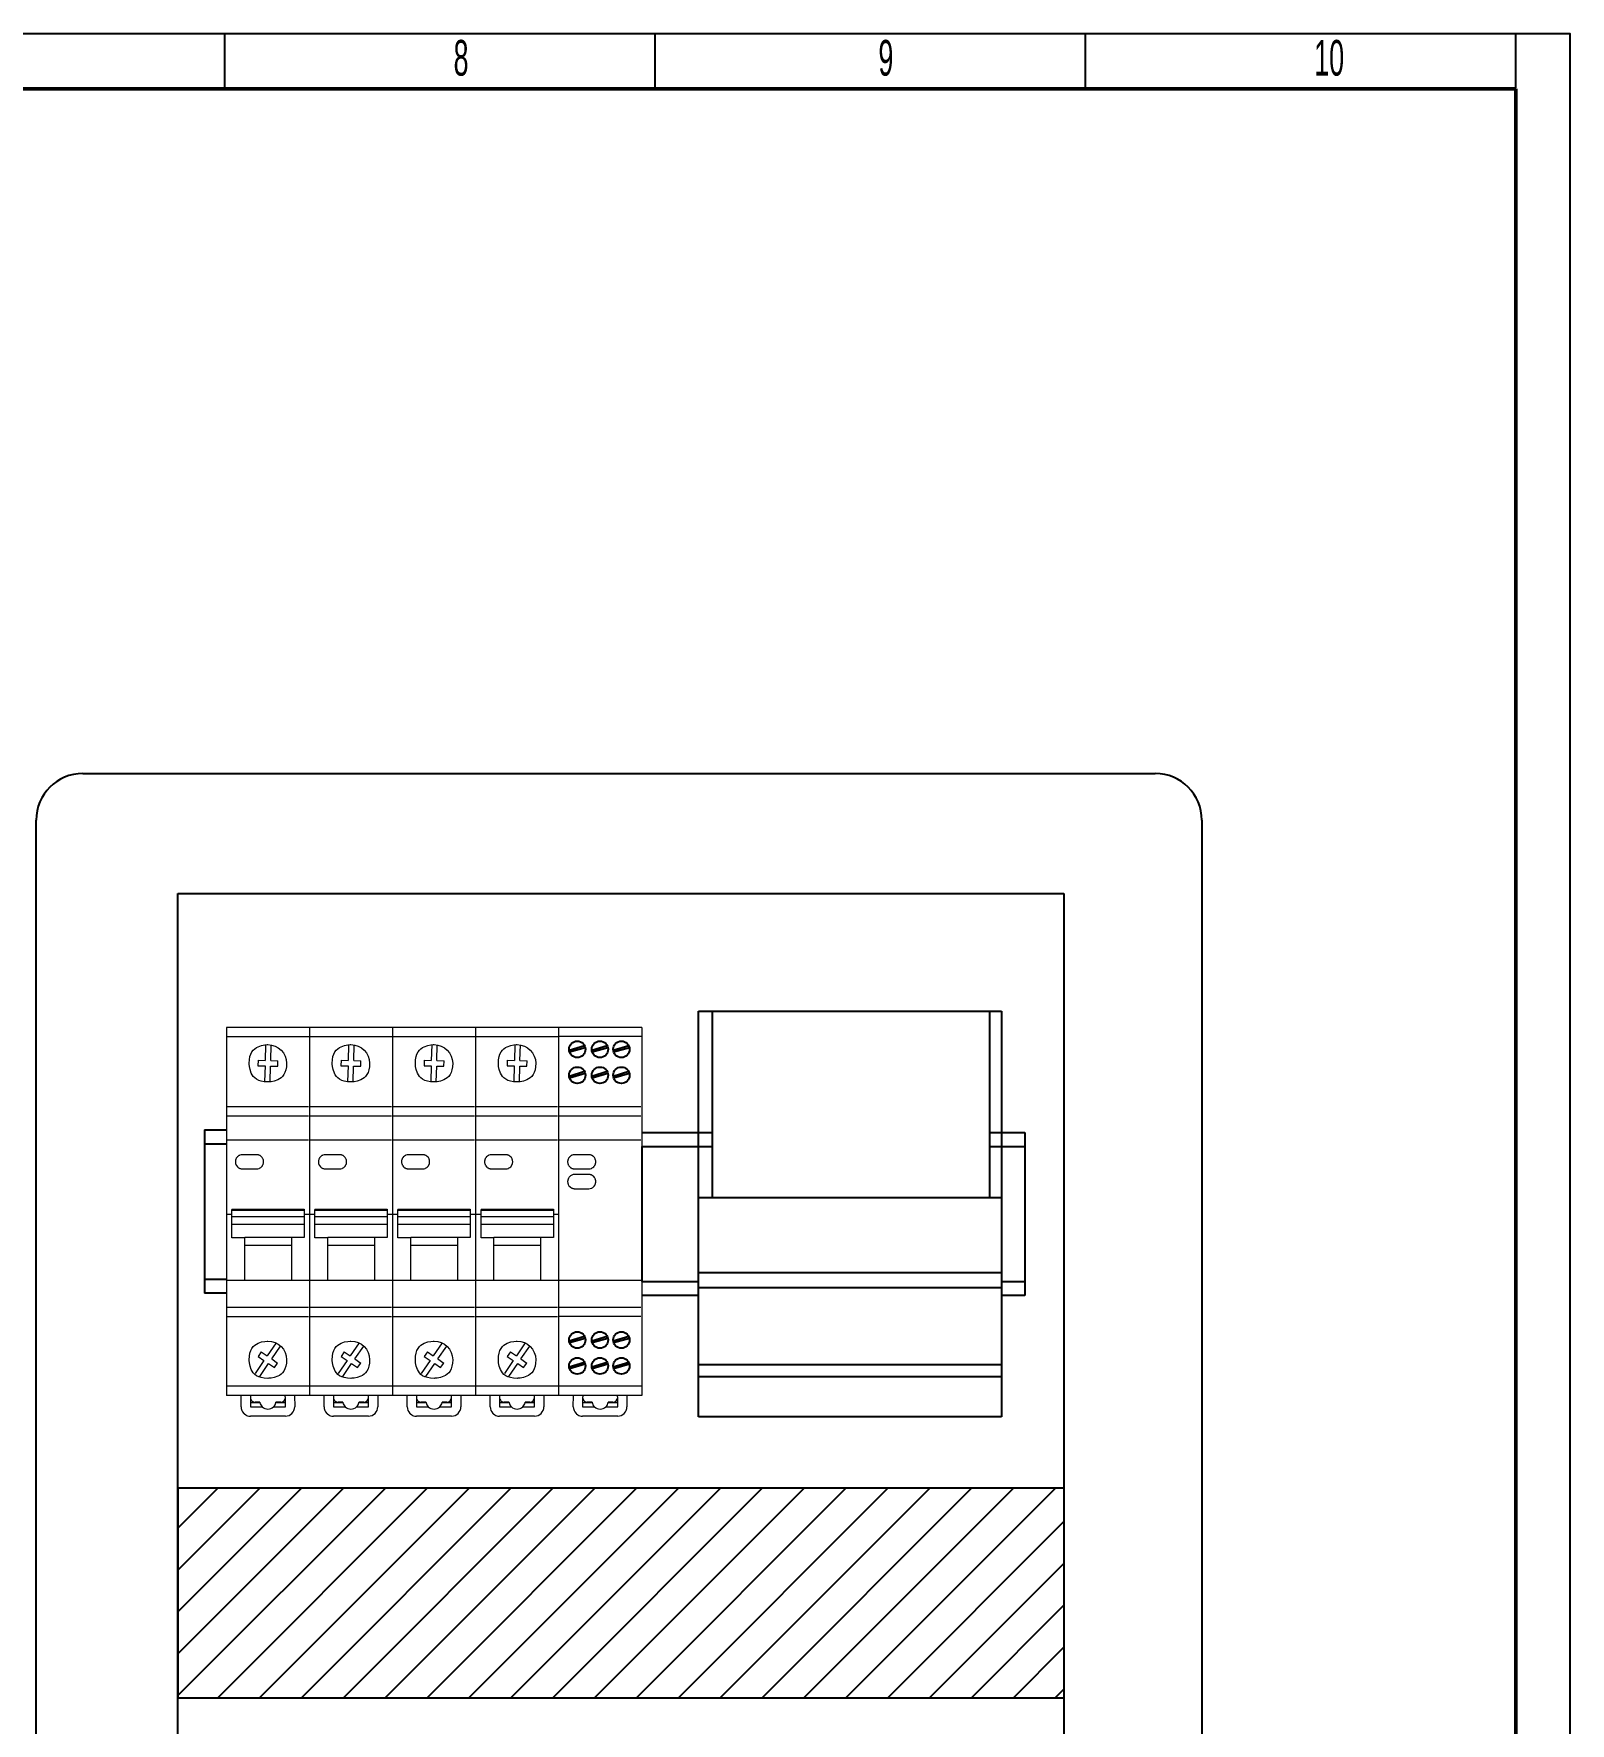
# Model space of a CAD drawing. Extents: x -644 to 1893, y -746 to 99.
# Drawn here: x 1563.1 to 1892.6, y -414.5 to -52.1 of the extents above; entities that cross this region are included whole.
import ezdxf

# ---------------------------------------------------------------- set-up
doc = ezdxf.new("R2010")
doc.units = 0
doc.linetypes.add('Caddy_Solid', pattern=[0])
for name, color, linetype in [('100', 7, 'Continuous'), ('layer 1', 7, 'Continuous'), ('SYMS', 7, 'Continuous')]:
    doc.layers.add(name, color=color, linetype=linetype)
doc.styles.add('Caddy_Vectorfont1p', font='arial.ttf', dxfattribs={"width": 0.9})

# ---------------------------------------------------------------- blocks, each defined once
blk = doc.blocks.new('A$C29DB3385')
at = {"layer": 'layer 1', "lineweight": 20}
for points in [[(17.82, 83.37), (17.82, 83.37), (0, 83.37), (0, 83.37)], [(0, 83.37), (0, 83.37), (0, 4.4), (0, 4.4)], [(17.82, 83.37), (17.82, 83.37), (17.82, 83.37), (17.82, 83.37)], [(17.82, 83.37), (17.82, 83.37), (17.82, 38.29), (17.82, 38.29)], [(17.82, 81.37), (17.82, 81.37), (0, 81.37), (0, 81.37)], [(17.82, 81.37), (17.82, 81.37), (17.82, 81.37), (17.82, 81.37)], [(6.8, 76.33), (6.8, 76.33), (6.76, 75.13), (6.76, 75.13)], [(6.8, 76.33), (6.8, 76.33), (8.32, 76.29), (8.32, 76.29)], [(8.41, 79.64), (8.41, 79.64), (8.32, 76.29), (8.32, 76.29)], [(9.52, 76.26), (9.52, 76.26), (9.61, 79.61), (9.61, 79.61)], [(9.52, 76.26), (9.52, 76.26), (11.05, 76.22), (11.05, 76.22)], [(11.02, 75.02), (11.02, 75.02), (11.05, 76.22), (11.05, 76.22)], [(6.76, 75.13), (6.76, 75.13), (8.29, 75.09), (8.29, 75.09)], [(8.29, 75.09), (8.29, 75.09), (8.2, 71.74), (8.2, 71.74)], [(9.4, 71.71), (9.4, 71.71), (9.49, 75.06), (9.49, 75.06)], [(9.49, 75.06), (9.49, 75.06), (11.02, 75.02), (11.02, 75.02)], [(0.2, 66.38), (0.2, 66.38), (17.61, 66.38), (17.61, 66.38)], [(0.2, 64.38), (0.2, 64.38), (17.61, 64.38), (17.61, 64.38)], [(0.2, 59.27), (0.2, 59.27), (17.61, 59.27), (17.61, 59.27)], [(6.46, 56.07), (6.46, 56.07), (3.45, 56.07), (3.45, 56.07)], [(3.45, 53.02), (3.45, 53.02), (6.46, 53.02), (6.46, 53.02)], [(1.18, 38.27), (1.18, 38.27), (1.18, 44.34), (1.18, 44.34)], [(16.69, 44.34), (16.69, 44.34), (1.18, 44.34), (1.18, 44.34)], [(16.69, 44.1), (16.69, 44.1), (1.18, 44.1), (1.18, 44.1)], [(16.69, 44.37), (16.69, 44.37), (16.69, 38.29), (16.69, 38.29)], [(16.69, 44.37), (16.69, 44.37), (16.69, 44.37), (16.69, 44.37)], [(16.69, 44.35), (16.69, 44.35), (16.69, 44.35), (16.69, 44.35)], [(16.69, 44.1), (16.69, 44.1), (16.69, 44.1), (16.69, 44.1)], [(0, 43.31), (0, 43.31), (1.18, 43.31), (1.18, 43.31)], [(1.18, 42.82), (1.18, 42.82), (16.69, 42.82), (16.69, 42.82)], [(1.18, 41.14), (1.18, 41.14), (16.69, 41.14), (16.69, 41.14)], [(16.69, 43.34), (16.69, 43.34), (17.82, 43.34), (17.82, 43.34)], [(17.82, 43.34), (17.82, 43.34), (17.82, 43.34), (17.82, 43.34)], [(3.93, 38.27), (3.93, 38.27), (1.18, 38.27), (1.18, 38.27)], [(16.69, 38.29), (16.69, 38.29), (3.93, 38.29), (3.93, 38.29)], [(3.93, 29.16), (3.93, 29.16), (3.93, 38.27), (3.93, 38.27)], [(3.93, 38.27), (3.93, 38.27), (3.93, 38.27), (3.93, 38.27)], [(3.93, 36.65), (3.93, 36.65), (13.94, 36.65), (13.94, 36.65)], [(3.93, 36.65), (3.93, 36.65), (13.94, 36.65), (13.94, 36.65)], [(13.94, 38.27), (13.94, 38.27), (13.94, 29.16), (13.94, 29.16)], [(13.94, 38.27), (13.94, 38.27), (13.94, 38.27), (13.94, 38.27)], [(13.94, 36.65), (13.94, 36.65), (13.94, 36.65), (13.94, 36.65)], [(16.69, 38.29), (16.69, 38.29), (16.69, 38.29), (16.69, 38.29)], [(17.82, 38.29), (17.82, 38.29), (17.82, 4.4), (17.82, 4.4)], [(0, 29.16), (0, 29.16), (17.82, 29.16), (17.82, 29.16)], [(14.61, 29.16), (14.61, 29.16), (17.61, 29.16), (17.61, 29.16)], [(17.82, 29.16), (17.82, 29.16), (17.82, 29.16), (17.82, 29.16)], [(0.2, 23.39), (0.2, 23.39), (17.61, 23.39), (17.61, 23.39)], [(17.61, 23.39), (17.61, 23.39), (17.61, 23.39), (17.61, 23.39)], [(0.2, 21.39), (0.2, 21.39), (17.61, 21.39), (17.61, 21.39)], [(17.61, 21.39), (17.61, 21.39), (17.61, 21.39), (17.61, 21.39)], [(10.65, 15.7), (10.65, 15.7), (8.75, 12.93), (8.75, 12.93)], [(9.74, 12.25), (9.74, 12.25), (11.64, 15.02), (11.64, 15.02)], [(10.65, 15.7), (10.65, 15.7), (10.65, 15.7), (10.65, 15.7)], [(11.64, 15.02), (11.64, 15.02), (11.64, 15.02), (11.64, 15.02)], [(8.07, 11.94), (8.07, 11.94), (6.18, 9.17), (6.18, 9.17)], [(7.49, 13.79), (7.49, 13.79), (6.81, 12.8), (6.81, 12.8)], [(6.81, 12.8), (6.81, 12.8), (8.07, 11.94), (8.07, 11.94)], [(7.17, 8.49), (7.17, 8.49), (9.06, 11.26), (9.06, 11.26)], [(7.49, 13.79), (7.49, 13.79), (7.49, 13.79), (7.49, 13.79)], [(7.49, 13.79), (7.49, 13.79), (8.75, 12.93), (8.75, 12.93)], [(8.07, 11.94), (8.07, 11.94), (8.07, 11.94), (8.07, 11.94)], [(9.06, 11.26), (9.06, 11.26), (9.06, 11.26), (9.06, 11.26)], [(9.06, 11.26), (9.06, 11.26), (10.32, 10.4), (10.32, 10.4)], [(9.74, 12.25), (9.74, 12.25), (11, 11.39), (11, 11.39)], [(10.32, 10.4), (10.32, 10.4), (11, 11.39), (11, 11.39)], [(11, 11.39), (11, 11.39), (11, 11.39), (11, 11.39)], [(17.82, 4.4), (17.82, 4.4), (0, 4.4), (0, 4.4)], [(17.82, 6.4), (17.82, 6.4), (0.2, 6.4), (0.2, 6.4)], [(3.15, 2), (3.15, 2), (3.17, 4.4), (3.17, 4.4)], [(3.17, 4.4), (3.17, 4.4), (3.17, 4.4), (3.17, 4.4)], [(5.24, 4.4), (5.18, 4.27), (5.15, 4.14), (5.15, 4)], [(5.15, 4), (5.15, 4), (5.15, 2), (5.15, 2)], [(5.15, 4), (5.15, 4), (5.15, 4), (5.15, 4)], [(11.66, 3), (12.21, 3), (12.66, 3.45), (12.66, 4)], [(12.66, 4), (12.66, 4.14), (12.63, 4.27), (12.58, 4.4)], [(12.66, 2), (12.66, 2), (12.66, 4), (12.66, 4)], [(12.66, 4), (12.66, 4), (12.66, 4), (12.66, 4)], [(14.64, 4.4), (14.64, 4.4), (14.66, 2), (14.66, 2)], [(5.15, 2.92), (5.15, 2.92), (7.19, 2.92), (7.19, 2.92)], [(5.15, 2), (5.15, 2), (7.68, 2), (7.68, 2)], [(7.17, 3), (7.17, 3), (6.16, 3), (6.16, 3)], [(7.17, 3), (7.17, 3), (7.17, 3), (7.17, 3)], [(7.17, 3), (7.17, 3), (7.19, 2.92), (7.19, 2.92)], [(7.19, 2.92), (7.25, 2.57), (7.43, 2.25), (7.68, 2)], [(7.19, 2.92), (7.19, 2.92), (7.19, 2.92), (7.19, 2.92)], [(7.68, 2), (7.68, 2), (7.68, 2), (7.68, 2)], [(7.68, 2), (8.36, 1.33), (9.45, 1.33), (10.13, 2)], [(10.13, 2), (10.39, 2.25), (10.56, 2.57), (10.63, 2.92)], [(10.13, 2), (10.13, 2), (12.66, 2), (12.66, 2)], [(10.63, 2.92), (10.63, 2.92), (10.64, 3), (10.64, 3)], [(10.63, 2.92), (10.63, 2.92), (12.66, 2.92), (12.66, 2.92)], [(11.66, 3), (11.66, 3), (10.64, 3), (10.64, 3)], [(11.66, 3), (11.66, 3), (11.66, 3), (11.66, 3)], [(12.66, 2.92), (12.66, 2.92), (12.66, 2.92), (12.66, 2.92)], [(12.66, 0), (13.77, 0), (14.66, 0.9), (14.66, 2)], [(12.66, 2), (12.66, 2), (12.66, 2), (12.66, 2)], [(12.66, 0), (12.66, 0), (5.15, 0), (5.15, 0)], [(12.66, 0), (12.66, 0), (12.66, 0), (12.66, 0)]]:
    blk.add_open_spline(points, degree=3, dxfattribs=at)
for points, knots in [([(12.91, 75.67), (12.91, 77.88), (11.12, 79.67), (8.91, 79.67), (8.91, 79.67), (6.7, 79.67), (4.9, 77.88), (4.9, 75.67), (4.9, 75.67), (4.9, 73.46), (6.7, 71.67), (8.91, 71.67), (8.91, 71.67), (11.12, 71.67), (12.91, 73.46), (12.91, 75.67), (12.91, 75.67), (12.91, 75.67), (12.91, 75.67), (12.91, 75.67)], [0, 0, 0, 0, 0.166667, 0.166667, 0.166667, 0.25, 0.333333, 0.333333, 0.333333, 0.416667, 0.5, 0.5, 0.5, 0.583333, 0.666667, 0.666667, 0.666667, 0.833333, 1, 1, 1, 1]), ([(0, 59.24), (0, 56.7), (0, 54.08), (0, 51.43), (0, 51.43), (0, 48.77), (0, 46.08), (0, 43.41)], [0, 0, 0, 0, 0.333333, 0.333333, 0.333333, 0.666667, 1, 1, 1, 1]), ([(3.45, 56.07), (3.25, 56.07), (3.05, 56.03), (2.87, 55.95), (2.87, 55.95), (2.68, 55.87), (2.51, 55.76), (2.37, 55.62), (2.37, 55.62), (2.3, 55.55), (2.24, 55.47), (2.19, 55.39), (2.19, 55.39), (2.13, 55.3), (2.09, 55.22), (2.05, 55.12), (2.05, 55.12), (2.01, 55.03), (1.98, 54.94), (1.96, 54.84), (1.96, 54.84), (1.94, 54.75), (1.93, 54.65), (1.93, 54.55), (1.93, 54.55), (1.93, 54.35), (1.97, 54.15), (2.05, 53.97), (2.05, 53.97), (2.12, 53.79), (2.23, 53.61), (2.37, 53.47), (2.37, 53.47), (2.44, 53.4), (2.52, 53.34), (2.6, 53.28), (2.6, 53.28), (2.69, 53.22), (2.77, 53.18), (2.87, 53.14), (2.87, 53.14), (2.96, 53.1), (3.06, 53.07), (3.15, 53.05), (3.15, 53.05), (3.25, 53.03), (3.35, 53.02), (3.45, 53.02)], [0, 0, 0, 0, 0.076923, 0.076923, 0.076923, 0.115385, 0.153846, 0.153846, 0.153846, 0.192308, 0.230769, 0.230769, 0.230769, 0.269231, 0.307692, 0.307692, 0.307692, 0.346154, 0.384615, 0.384615, 0.384615, 0.423077, 0.461538, 0.461538, 0.461538, 0.5, 0.538462, 0.538462, 0.538462, 0.576923, 0.615385, 0.615385, 0.615385, 0.653846, 0.692308, 0.692308, 0.692308, 0.730769, 0.769231, 0.769231, 0.769231, 0.807692, 0.846154, 0.846154, 0.846154, 0.923077, 1, 1, 1, 1]), ([(6.46, 53.02), (6.66, 53.02), (6.86, 53.06), (7.04, 53.14), (7.04, 53.14), (7.23, 53.22), (7.4, 53.33), (7.54, 53.47), (7.54, 53.47), (7.61, 53.55), (7.67, 53.62), (7.72, 53.71), (7.72, 53.71), (7.78, 53.79), (7.82, 53.88), (7.86, 53.97), (7.86, 53.97), (7.9, 54.06), (7.93, 54.16), (7.95, 54.25), (7.95, 54.25), (7.96, 54.35), (7.97, 54.45), (7.97, 54.55), (7.97, 54.55), (7.97, 54.74), (7.93, 54.94), (7.86, 55.12), (7.86, 55.12), (7.78, 55.31), (7.67, 55.48), (7.53, 55.62), (7.53, 55.62), (7.46, 55.69), (7.39, 55.75), (7.3, 55.81), (7.3, 55.81), (7.22, 55.86), (7.13, 55.91), (7.04, 55.95), (7.04, 55.95), (6.95, 55.99), (6.85, 56.02), (6.75, 56.04), (6.75, 56.04), (6.66, 56.06), (6.56, 56.07), (6.46, 56.07)], [0, 0, 0, 0, 0.076923, 0.076923, 0.076923, 0.115385, 0.153846, 0.153846, 0.153846, 0.192308, 0.230769, 0.230769, 0.230769, 0.269231, 0.307692, 0.307692, 0.307692, 0.346154, 0.384615, 0.384615, 0.384615, 0.423077, 0.461538, 0.461538, 0.461538, 0.5, 0.538462, 0.538462, 0.538462, 0.576923, 0.615385, 0.615385, 0.615385, 0.653846, 0.692308, 0.692308, 0.692308, 0.730769, 0.769231, 0.769231, 0.769231, 0.807692, 0.846154, 0.846154, 0.846154, 0.923077, 1, 1, 1, 1]), ([(12.91, 12.1), (12.91, 14.3), (11.12, 16.09), (8.91, 16.09), (8.91, 16.09), (6.7, 16.09), (4.9, 14.3), (4.9, 12.1), (4.9, 12.1), (4.9, 9.89), (6.7, 8.1), (8.91, 8.1), (8.91, 8.1), (11.12, 8.1), (12.91, 9.89), (12.91, 12.1), (12.91, 12.1), (12.91, 12.1), (12.91, 12.1), (12.91, 12.1)], [0, 0, 0, 0, 0.166667, 0.166667, 0.166667, 0.25, 0.333333, 0.333333, 0.333333, 0.416667, 0.5, 0.5, 0.5, 0.583333, 0.666667, 0.666667, 0.666667, 0.833333, 1, 1, 1, 1]), ([(5.15, 4), (5.15, 3.73), (5.26, 3.48), (5.45, 3.29), (5.45, 3.29), (5.63, 3.1), (5.89, 3), (6.16, 3)], [0, 0, 0, 0, 0.333333, 0.333333, 0.333333, 0.666667, 1, 1, 1, 1]), ([(3.15, 2), (3.15, 1.47), (3.36, 0.96), (3.74, 0.59), (3.74, 0.59), (4.11, 0.21), (4.62, 0), (5.15, 0)], [0, 0, 0, 0, 0.333333, 0.333333, 0.333333, 0.666667, 1, 1, 1, 1])]:
    blk.add_open_spline(points, degree=3, knots=knots, dxfattribs=at)

msp = doc.modelspace()

# ---------------------------------------------------------------- hatches: boundary and pattern name
at = {"layer": 'SYMS'}
h = msp.add_hatch(dxfattribs=at)
h.set_pattern_fill('ANSI31', color=256, scale=2)
h.paths.add_polyline_path([(1784.06, -363.99), (1594.06, -363.99), (1594.06, -408.99), (1784.06, -408.99)])

# ---------------------------------------------------------------- linework, layer by layer
at = {"linetype": 'Caddy_Solid', "lineweight": 25}
for p, q in [((1604.11, -63.81), (1604.11, -52.13)), ((1696.39, -63.81), (1696.39, -52.13)), ((1788.67, -63.81), (1788.67, -52.13)), ((1880.95, -63.81), (1880.95, -52.13))]:
    msp.add_line(p, q, dxfattribs=at)
for p, q in [((1705.69, -261.75), (1770.69, -261.75)), ((1705.69, -348.75), (1705.69, -261.75)), ((1708.66, -261.75), (1708.66, -301.67)), ((1768.2, -301.67), (1768.2, -261.75)), ((1770.69, -261.75), (1770.69, -348.75)), ((1705.69, -301.67), (1770.69, -301.67)), ((1705.69, -317.78), (1770.69, -317.78)), ((1705.69, -321), (1770.69, -321)), ((1770.69, -337.56), (1705.69, -337.56)), ((1705.69, -340.1), (1770.69, -340.1)), ((1770.69, -348.75), (1705.69, -348.75))]:
    msp.add_line(p, q)
at = {"layer": '100', "linetype": 'Caddy_Solid', "lineweight": 50}
for p, q in [((958.13, -63.95), (1880.95, -63.95)), ((1880.95, -63.95), (1880.95, -734.31))]:
    msp.add_line(p, q, dxfattribs=at)
at = {"layer": 'layer 1', "lineweight": 20}
for points in [[(1657.88, -265.22), (1657.88, -265.22), (1657.88, -344.19), (1657.88, -344.19)], [(1693.51, -265.22), (1693.51, -265.22), (1675.7, -265.22), (1675.7, -265.22)], [(1675.7, -265.22), (1675.7, -265.22), (1675.7, -344.19), (1675.7, -344.19)], [(1693.51, -267.21), (1693.51, -267.21), (1675.7, -267.21), (1675.7, -267.21)], [(1693.51, -265.22), (1693.51, -265.22), (1693.51, -265.22), (1693.51, -265.22)], [(1693.51, -265.22), (1693.51, -265.22), (1693.51, -310.3), (1693.51, -310.3)], [(1693.51, -267.21), (1693.51, -267.21), (1693.51, -267.21), (1693.51, -267.21)], [(1675.9, -282.21), (1675.9, -282.21), (1693.31, -282.21), (1693.31, -282.21)], [(1675.9, -284.21), (1675.9, -284.21), (1693.31, -284.21), (1693.31, -284.21)], [(1675.9, -289.31), (1675.9, -289.31), (1693.31, -289.31), (1693.31, -289.31)], [(1682.15, -292.52), (1682.15, -292.52), (1679.15, -292.52), (1679.15, -292.52)], [(1679.15, -295.57), (1679.15, -295.57), (1682.15, -295.57), (1682.15, -295.57)], [(1682.15, -296.77), (1682.15, -296.77), (1679.15, -296.77), (1679.15, -296.77)], [(1679.15, -299.82), (1679.15, -299.82), (1682.15, -299.82), (1682.15, -299.82)], [(1693.51, -305.25), (1693.51, -305.25), (1693.51, -305.25), (1693.51, -305.25)], [(1693.51, -310.3), (1693.51, -310.3), (1693.51, -344.19), (1693.51, -344.19)], [(1675.7, -319.43), (1675.7, -319.43), (1693.51, -319.43), (1693.51, -319.43)], [(1690.31, -319.43), (1690.31, -319.43), (1693.31, -319.43), (1693.31, -319.43)], [(1693.51, -319.43), (1693.51, -319.43), (1693.51, -319.43), (1693.51, -319.43)], [(1675.9, -325.2), (1675.9, -325.2), (1693.31, -325.2), (1693.31, -325.2)], [(1693.31, -325.2), (1693.31, -325.2), (1693.31, -325.2), (1693.31, -325.2)], [(1675.9, -327.19), (1675.9, -327.19), (1693.31, -327.19), (1693.31, -327.19)], [(1693.31, -327.19), (1693.31, -327.19), (1693.31, -327.19), (1693.31, -327.19)], [(1693.51, -344.19), (1693.51, -344.19), (1675.7, -344.19), (1675.7, -344.19)], [(1693.51, -342.19), (1693.51, -342.19), (1675.9, -342.19), (1675.9, -342.19)], [(1678.85, -346.59), (1678.85, -346.59), (1678.87, -344.19), (1678.87, -344.19)], [(1678.87, -344.19), (1678.87, -344.19), (1678.87, -344.19), (1678.87, -344.19)], [(1680.93, -344.19), (1680.88, -344.31), (1680.85, -344.45), (1680.85, -344.59)], [(1688.36, -344.59), (1688.36, -344.45), (1688.33, -344.31), (1688.27, -344.19)], [(1690.34, -344.19), (1690.34, -344.19), (1690.36, -346.59), (1690.36, -346.59)], [(1680.85, -344.59), (1680.85, -344.59), (1680.85, -346.59), (1680.85, -346.59)], [(1680.85, -344.59), (1680.85, -344.59), (1680.85, -344.59), (1680.85, -344.59)], [(1680.85, -345.66), (1680.85, -345.66), (1682.88, -345.66), (1682.88, -345.66)], [(1680.85, -346.59), (1680.85, -346.59), (1683.38, -346.59), (1683.38, -346.59)], [(1682.87, -345.59), (1682.87, -345.59), (1681.85, -345.59), (1681.85, -345.59)], [(1682.87, -345.59), (1682.87, -345.59), (1682.87, -345.59), (1682.87, -345.59)], [(1682.87, -345.59), (1682.87, -345.59), (1682.88, -345.66), (1682.88, -345.66)], [(1682.88, -345.66), (1682.95, -346.01), (1683.12, -346.34), (1683.38, -346.59)], [(1682.88, -345.66), (1682.88, -345.66), (1682.88, -345.66), (1682.88, -345.66)], [(1683.38, -346.59), (1683.38, -346.59), (1683.38, -346.59), (1683.38, -346.59)], [(1683.38, -346.59), (1684.06, -347.25), (1685.15, -347.25), (1685.83, -346.59)], [(1685.83, -346.59), (1686.08, -346.34), (1686.26, -346.01), (1686.32, -345.66)], [(1685.83, -346.59), (1685.83, -346.59), (1688.36, -346.59), (1688.36, -346.59)], [(1686.32, -345.66), (1686.32, -345.66), (1686.34, -345.59), (1686.34, -345.59)], [(1686.32, -345.66), (1686.32, -345.66), (1688.36, -345.66), (1688.36, -345.66)], [(1687.35, -345.59), (1687.35, -345.59), (1686.34, -345.59), (1686.34, -345.59)], [(1687.35, -345.59), (1687.91, -345.59), (1688.36, -345.14), (1688.36, -344.59)], [(1687.35, -345.59), (1687.35, -345.59), (1687.35, -345.59), (1687.35, -345.59)], [(1688.36, -346.59), (1688.36, -346.59), (1688.36, -344.59), (1688.36, -344.59)], [(1688.36, -344.59), (1688.36, -344.59), (1688.36, -344.59), (1688.36, -344.59)], [(1688.36, -345.66), (1688.36, -345.66), (1688.36, -345.66), (1688.36, -345.66)], [(1688.36, -348.59), (1689.46, -348.59), (1690.36, -347.69), (1690.36, -346.59)], [(1688.36, -346.59), (1688.36, -346.59), (1688.36, -346.59), (1688.36, -346.59)], [(1688.36, -348.59), (1688.36, -348.59), (1680.85, -348.59), (1680.85, -348.59)], [(1688.36, -348.59), (1688.36, -348.59), (1688.36, -348.59), (1688.36, -348.59)]]:
    msp.add_open_spline(points, degree=3, dxfattribs=at)
for points, knots in [([(1657.88, -289.34), (1657.88, -291.88), (1657.88, -294.5), (1657.88, -297.16), (1657.88, -297.16), (1657.88, -299.82), (1657.88, -302.5), (1657.88, -305.17)], [0, 0, 0, 0, 0.333333, 0.333333, 0.333333, 0.666667, 1, 1, 1, 1]), ([(1675.7, -289.34), (1675.7, -291.88), (1675.7, -294.5), (1675.7, -297.16), (1675.7, -297.16), (1675.7, -299.82), (1675.7, -302.5), (1675.7, -305.17)], [0, 0, 0, 0, 0.333333, 0.333333, 0.333333, 0.666667, 1, 1, 1, 1]), ([(1679.15, -292.52), (1678.95, -292.52), (1678.75, -292.56), (1678.56, -292.64), (1678.56, -292.64), (1678.38, -292.71), (1678.21, -292.83), (1678.07, -292.97), (1678.07, -292.97), (1678, -293.04), (1677.94, -293.12), (1677.88, -293.2), (1677.88, -293.2), (1677.83, -293.28), (1677.78, -293.37), (1677.74, -293.46), (1677.74, -293.46), (1677.71, -293.55), (1677.68, -293.65), (1677.66, -293.74), (1677.66, -293.74), (1677.64, -293.84), (1677.63, -293.94), (1677.63, -294.04), (1677.63, -294.04), (1677.63, -294.24), (1677.67, -294.43), (1677.74, -294.62), (1677.74, -294.62), (1677.82, -294.8), (1677.93, -294.97), (1678.07, -295.11), (1678.07, -295.11), (1678.14, -295.18), (1678.22, -295.25), (1678.3, -295.31), (1678.3, -295.31), (1678.38, -295.36), (1678.47, -295.41), (1678.56, -295.45), (1678.56, -295.45), (1678.65, -295.49), (1678.75, -295.52), (1678.85, -295.54), (1678.85, -295.54), (1678.95, -295.56), (1679.05, -295.57), (1679.15, -295.57)], [0, 0, 0, 0, 0.076923, 0.076923, 0.076923, 0.115385, 0.153846, 0.153846, 0.153846, 0.192308, 0.230769, 0.230769, 0.230769, 0.269231, 0.307692, 0.307692, 0.307692, 0.346154, 0.384615, 0.384615, 0.384615, 0.423077, 0.461538, 0.461538, 0.461538, 0.5, 0.538462, 0.538462, 0.538462, 0.576923, 0.615385, 0.615385, 0.615385, 0.653846, 0.692308, 0.692308, 0.692308, 0.730769, 0.769231, 0.769231, 0.769231, 0.807692, 0.846154, 0.846154, 0.846154, 0.923077, 1, 1, 1, 1]), ([(1682.15, -295.57), (1682.35, -295.57), (1682.55, -295.53), (1682.74, -295.45), (1682.74, -295.45), (1682.92, -295.37), (1683.09, -295.26), (1683.23, -295.11), (1683.23, -295.11), (1683.3, -295.04), (1683.36, -294.96), (1683.42, -294.88), (1683.42, -294.88), (1683.47, -294.8), (1683.52, -294.71), (1683.56, -294.62), (1683.56, -294.62), (1683.59, -294.52), (1683.62, -294.43), (1683.64, -294.33), (1683.64, -294.33), (1683.66, -294.24), (1683.67, -294.14), (1683.67, -294.04), (1683.67, -294.04), (1683.67, -293.84), (1683.63, -293.64), (1683.55, -293.46), (1683.55, -293.46), (1683.48, -293.28), (1683.37, -293.11), (1683.23, -292.97), (1683.23, -292.97), (1683.16, -292.9), (1683.08, -292.83), (1683, -292.78), (1683, -292.78), (1682.92, -292.72), (1682.83, -292.67), (1682.74, -292.64), (1682.74, -292.64), (1682.65, -292.6), (1682.55, -292.57), (1682.45, -292.55), (1682.45, -292.55), (1682.35, -292.53), (1682.25, -292.52), (1682.15, -292.52)], [0, 0, 0, 0, 0.076923, 0.076923, 0.076923, 0.115385, 0.153846, 0.153846, 0.153846, 0.192308, 0.230769, 0.230769, 0.230769, 0.269231, 0.307692, 0.307692, 0.307692, 0.346154, 0.384615, 0.384615, 0.384615, 0.423077, 0.461538, 0.461538, 0.461538, 0.5, 0.538462, 0.538462, 0.538462, 0.576923, 0.615385, 0.615385, 0.615385, 0.653846, 0.692308, 0.692308, 0.692308, 0.730769, 0.769231, 0.769231, 0.769231, 0.807692, 0.846154, 0.846154, 0.846154, 0.923077, 1, 1, 1, 1]), ([(1679.15, -296.77), (1678.95, -296.77), (1678.75, -296.81), (1678.56, -296.89), (1678.56, -296.89), (1678.38, -296.97), (1678.21, -297.08), (1678.07, -297.22), (1678.07, -297.22), (1678, -297.3), (1677.94, -297.37), (1677.88, -297.46), (1677.88, -297.46), (1677.83, -297.54), (1677.78, -297.63), (1677.74, -297.72), (1677.74, -297.72), (1677.71, -297.81), (1677.68, -297.9), (1677.66, -298), (1677.66, -298), (1677.64, -298.1), (1677.63, -298.2), (1677.63, -298.29), (1677.63, -298.29), (1677.63, -298.49), (1677.67, -298.69), (1677.74, -298.87), (1677.74, -298.87), (1677.82, -299.06), (1677.93, -299.23), (1678.07, -299.37), (1678.07, -299.37), (1678.14, -299.44), (1678.22, -299.5), (1678.3, -299.56), (1678.3, -299.56), (1678.38, -299.62), (1678.47, -299.67), (1678.56, -299.7), (1678.56, -299.7), (1678.65, -299.74), (1678.75, -299.77), (1678.85, -299.79), (1678.85, -299.79), (1678.95, -299.81), (1679.05, -299.82), (1679.15, -299.82)], [0, 0, 0, 0, 0.076923, 0.076923, 0.076923, 0.115385, 0.153846, 0.153846, 0.153846, 0.192308, 0.230769, 0.230769, 0.230769, 0.269231, 0.307692, 0.307692, 0.307692, 0.346154, 0.384615, 0.384615, 0.384615, 0.423077, 0.461538, 0.461538, 0.461538, 0.5, 0.538462, 0.538462, 0.538462, 0.576923, 0.615385, 0.615385, 0.615385, 0.653846, 0.692308, 0.692308, 0.692308, 0.730769, 0.769231, 0.769231, 0.769231, 0.807692, 0.846154, 0.846154, 0.846154, 0.923077, 1, 1, 1, 1]), ([(1682.15, -299.82), (1682.35, -299.82), (1682.55, -299.78), (1682.74, -299.7), (1682.74, -299.7), (1682.92, -299.63), (1683.09, -299.51), (1683.23, -299.37), (1683.23, -299.37), (1683.3, -299.3), (1683.36, -299.22), (1683.42, -299.14), (1683.42, -299.14), (1683.47, -299.05), (1683.52, -298.96), (1683.56, -298.87), (1683.56, -298.87), (1683.59, -298.78), (1683.62, -298.68), (1683.64, -298.59), (1683.64, -298.59), (1683.66, -298.49), (1683.67, -298.39), (1683.67, -298.29), (1683.67, -298.29), (1683.67, -298.1), (1683.63, -297.9), (1683.55, -297.72), (1683.55, -297.72), (1683.48, -297.53), (1683.37, -297.37), (1683.23, -297.22), (1683.23, -297.22), (1683.16, -297.15), (1683.08, -297.09), (1683, -297.03), (1683, -297.03), (1682.92, -296.98), (1682.83, -296.93), (1682.74, -296.89), (1682.74, -296.89), (1682.65, -296.85), (1682.55, -296.82), (1682.45, -296.8), (1682.45, -296.8), (1682.35, -296.78), (1682.25, -296.77), (1682.15, -296.77)], [0, 0, 0, 0, 0.076923, 0.076923, 0.076923, 0.115385, 0.153846, 0.153846, 0.153846, 0.192308, 0.230769, 0.230769, 0.230769, 0.269231, 0.307692, 0.307692, 0.307692, 0.346154, 0.384615, 0.384615, 0.384615, 0.423077, 0.461538, 0.461538, 0.461538, 0.5, 0.538462, 0.538462, 0.538462, 0.576923, 0.615385, 0.615385, 0.615385, 0.653846, 0.692308, 0.692308, 0.692308, 0.730769, 0.769231, 0.769231, 0.769231, 0.807692, 0.846154, 0.846154, 0.846154, 0.923077, 1, 1, 1, 1]), ([(1678.85, -346.59), (1678.85, -347.12), (1679.06, -347.63), (1679.43, -348), (1679.43, -348), (1679.81, -348.38), (1680.32, -348.59), (1680.85, -348.59)], [0, 0, 0, 0, 0.333333, 0.333333, 0.333333, 0.666667, 1, 1, 1, 1]), ([(1680.85, -344.59), (1680.85, -344.85), (1680.96, -345.11), (1681.14, -345.3), (1681.14, -345.3), (1681.33, -345.48), (1681.59, -345.59), (1681.85, -345.59)], [0, 0, 0, 0, 0.333333, 0.333333, 0.333333, 0.666667, 1, 1, 1, 1])]:
    msp.add_open_spline(points, degree=3, knots=knots, dxfattribs=at)
at = {"layer": 'SYMS'}
for p, q in [((1573.65, -210.77), (1803.65, -210.77)), ((1563.65, -550.77), (1563.65, -220.77)), ((1813.65, -220.77), (1813.65, -550.77)), ((1594.06, -236.49), (1784.06, -236.49)), ((1594.06, -536.49), (1594.06, -236.49)), ((1784.06, -236.49), (1784.06, -536.49)), ((1677.94, -270.11), (1681.25, -269.08)), ((1678.03, -270.48), (1681.41, -269.5)), ((1682.81, -270.11), (1686.12, -269.08)), ((1682.89, -270.48), (1686.28, -269.5)), ((1687.41, -270.11), (1690.72, -269.08)), ((1687.49, -270.48), (1690.88, -269.5)), ((1677.94, -275.67), (1681.25, -274.64)), ((1678.03, -276.05), (1681.41, -275.06)), ((1682.81, -275.67), (1686.12, -274.64)), ((1682.89, -276.05), (1686.28, -275.06)), ((1687.41, -275.67), (1690.72, -274.64)), ((1687.49, -276.05), (1690.88, -275.06)), ((1599.76, -287.2), (1604.44, -287.2)), ((1599.76, -287.2), (1599.76, -322.2)), ((1693.51, -287.75), (1708.66, -287.75)), ((1768.2, -287.75), (1775.66, -287.75)), ((1775.66, -287.75), (1775.66, -322.75)), ((1599.76, -290.2), (1604.44, -290.2)), ((1693.51, -290.75), (1708.66, -290.75)), ((1693.51, -290.75), (1693.51, -319.75)), ((1768.2, -290.75), (1775.66, -290.75)), ((1599.76, -319.2), (1604.44, -319.2)), ((1604.44, -322.2), (1599.76, -322.2)), ((1693.51, -319.75), (1705.69, -319.75)), ((1770.69, -319.75), (1775.66, -319.75)), ((1705.69, -322.75), (1693.51, -322.75)), ((1775.66, -322.75), (1770.69, -322.75)), ((1677.94, -332.46), (1681.25, -331.43)), ((1678.03, -332.83), (1681.41, -331.85)), ((1682.81, -332.46), (1686.12, -331.43)), ((1682.89, -332.83), (1686.28, -331.85)), ((1687.41, -332.46), (1690.72, -331.43)), ((1687.49, -332.83), (1690.88, -331.85)), ((1677.94, -338.02), (1681.25, -336.99)), ((1678.03, -338.4), (1681.41, -337.41)), ((1682.81, -338.02), (1686.12, -336.99)), ((1682.89, -338.4), (1686.28, -337.41)), ((1687.41, -338.02), (1690.72, -336.99)), ((1687.49, -338.4), (1690.88, -337.41)), ((1594.06, -363.99), (1594.06, -408.99)), ((1594.06, -363.99), (1784.06, -363.99)), ((1594.06, -408.99), (1784.06, -408.99))]:
    msp.add_line(p, q, dxfattribs=at)
msp.add_lwpolyline([(911.41, -745.99), (1892.64, -745.99), (1892.64, -52.13), (911.41, -52.13)], close=True, dxfattribs=at)
for centre in [(1679.7, -269.92), (1684.56, -269.92), (1689.16, -269.92), (1679.7, -275.48), (1684.56, -275.48), (1689.16, -275.48), (1679.7, -332.26), (1684.56, -332.26), (1689.16, -332.26), (1679.7, -337.83), (1684.56, -337.83), (1689.16, -337.83)]:
    msp.add_circle(centre, 1.76, dxfattribs=at)
for centre, start, end in [((1573.65, -220.77), 90, 180), ((1803.65, -220.77), 0, 90)]:
    msp.add_arc(centre, 10, start, end, dxfattribs=at)

# ---------------------------------------------------------------- block references
for p in [(1604.44, -348.59), (1622.25, -348.59), (1640.07, -348.59), (1657.88, -348.59)]:
    msp.add_blockref('A$C29DB3385', p)

# ---------------------------------------------------------------- texts
at = {"lineweight": 60, "style": 'Caddy_Vectorfont1p', "width": 0.54}
for s, height, p in [('8', 7.65, (1653.17, -61.1)), ('9', 7.65, (1744.28, -61.1)), ('10', 7.651, (1837.73, -61.1))]:
    msp.add_text(s, height=height, dxfattribs=at).set_placement(p)

doc.saveas('drawing.dxf')
